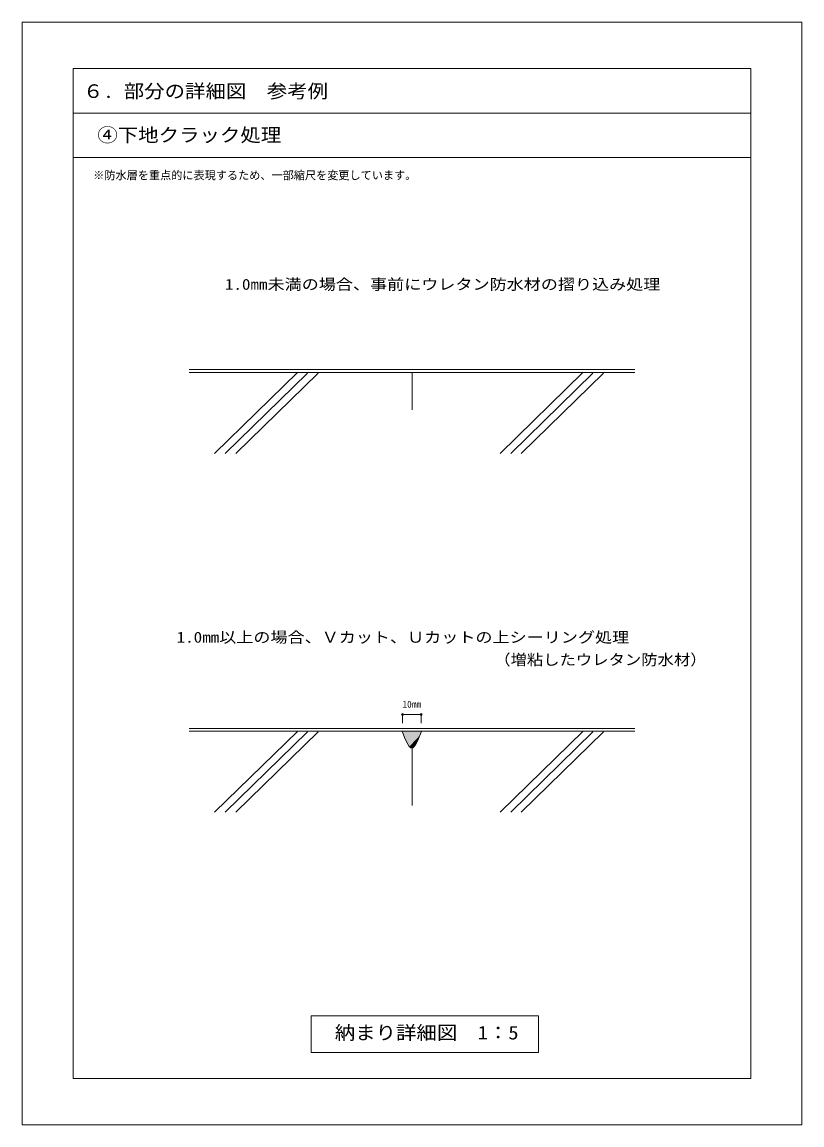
# Model space of a CAD drawing. Units: millimetres, scale not verified. Extents: x -505 to 545, y -737 to 748.
import ezdxf
from ezdxf.enums import TextEntityAlignment as Align

# ---------------------------------------------------------------- set-up
doc = ezdxf.new("R2010")
doc.units = ezdxf.units.MM
doc.header["$LTSCALE"] = 5
doc.header["$PDMODE"] = 32
doc.header["$PDSIZE"] = 2.5
for name, color, linetype, lineweight in [('0-1_WAKU', 6, 'Continuous', 18), ('0-2_KUTAI', 4, 'Continuous', 18), ('0-A_0-A', 6, 'Continuous', 18)]:
    doc.layers.add(name, color=color, linetype=linetype, lineweight=lineweight)
doc.styles.add('ＭＳ ゴシック', font='')
doc.styles.get('ＭＳ ゴシック').set_extended_font_data('MS Gothic')

msp = doc.modelspace()

# ---------------------------------------------------------------- linework, layer by layer
at = {"layer": '0-1_WAKU'}
for p, q in [((-436.285, 685.928), (-436.285, -674.072)), ((476.215, 685.928), (-436.285, 685.928)), ((476.215, 685.928), (476.215, -674.072)), ((476.215, -674.072), (-436.285, -674.072))]:
    msp.add_line(p, q, dxfattribs=at)
at = {"layer": '0-2_KUTAI', "color": 2}
for p, q in [((-280.035, 280.437), (319.965, 280.437)), ((-280.035, -202.587), (319.965, -202.587))]:
    msp.add_line(p, q, dxfattribs=at)
at = {"layer": '0-2_KUTAI'}
for p, q in [((-280.035, 276.437), (319.965, 276.437)), ((-245.783, 167.444), (-133.908, 276.798)), ((-231.477, 167.444), (-120.816, 275.611)), ((-217.171, 167.444), (-106.361, 275.756)), ((19.965, 276.437), (19.965, 226.437)), ((138.545, 167.444), (250.421, 276.798)), ((152.851, 167.444), (263.513, 275.611)), ((167.157, 167.444), (277.967, 275.756)), ((-280.035, -206.587), (319.965, -206.587)), ((-245.783, -315.579), (-133.908, -206.226)), ((-231.477, -315.579), (-120.816, -207.412)), ((-217.171, -315.579), (-106.361, -207.267)), ((32.574, -206.811), (32.65, -206.599)), ((138.545, -315.579), (250.421, -206.226)), ((152.851, -315.579), (263.513, -207.412)), ((167.157, -315.579), (277.967, -207.267)), ((19.965, -229.077), (19.965, -256.587)), ((19.965, -256.587), (19.965, -306.587))]:
    msp.add_line(p, q, dxfattribs=at)
msp.add_lwpolyline([(6.669, -206.614), (7.894, -209.792), (10.006, -215.105), (12.117, -219.96), (14.229, -224.065), (16.341, -227.13), (18.453, -228.865), (19.678, -229.147), (20.892, -228.851), (22.986, -227.115), (25.079, -224.071), (27.173, -220.006), (29.266, -215.204), (31.359, -209.952), (32.574, -206.811)], dxfattribs=at)
msp.add_lwpolyline([(-115.816, -589.827), (190.209, -589.827), (190.209, -639.054), (-115.816, -639.054)], close=True, dxfattribs=at)
at = {"layer": '0-2_KUTAI', "color": 3}
for points in [[(6.669, -206.614), (32.65, -206.599), (9.16, -212.969), (14.229, -224.065)], [(32.65, -206.599), (30.499, -212.097), (14.229, -224.065), (16.341, -227.13)], [(30.499, -212.097), (28.307, -217.277), (16.341, -227.13), (18.453, -228.865)], [(28.307, -217.277), (26.714, -220.797), (18.453, -228.865), (19.678, -229.147)], [(26.714, -220.797), (24.987, -224.25), (19.678, -229.147), (20.892, -228.851)], [(24.987, -224.25), (22.986, -227.115), (20.892, -228.851)]]:
    msp.add_solid(points, dxfattribs=at)
at = {"layer": '0-A_0-A'}
for p, q in [((-436.285, 685.928), (-436.285, -674.072)), ((476.215, 685.928), (-436.285, 685.928)), ((476.215, 685.928), (476.215, -674.072)), ((476.215, 625.928), (-436.285, 625.928)), ((476.215, 565.928), (-436.285, 565.928)), ((476.215, -674.072), (-436.285, -674.072))]:
    msp.add_line(p, q, dxfattribs=at)
at = {"layer": '0-A_0-A', "color": 7}
msp.add_line((7.127, -183.772), (32.278, -183.772), dxfattribs=at)
at = {"layer": '0-A_0-A', "color": 4}
for p, q in [((7.127, -183.772), (7.127, -195.602)), ((32.278, -183.772), (32.278, -195.602))]:
    msp.add_line(p, q, dxfattribs=at)
at = {"layer": '0-A_0-A', "color": 7}
msp.add_lwpolyline([(-505.035, -736.572), (544.965, -736.572), (544.965, 748.428), (-505.035, 748.428)], close=True, dxfattribs=at)
at = {"layer": '0-A_0-A'}
for p in [(7.127, -183.772), (32.278, -183.772)]:
    msp.add_point(p, dxfattribs=at)

# ---------------------------------------------------------------- texts
at = {"layer": '0-1_WAKU', "color": 7, "style": 'ＭＳ ゴシック', "width": 1.1}
for s, p in [('６. 部分の詳細図\u3000参考例', (-423.031, 640.748)), ('④下地クラック処理', (-403.692, 581.711))]:
    msp.add_text(s, height=18.33, dxfattribs=at).set_placement(p, align=Align.BOTTOM_LEFT)
at = {"layer": '0-1_WAKU', "color": 7, "style": 'ＭＳ ゴシック'}
msp.add_text('※防水層を重点的に表現するため、一部縮尺を変更しています。', height=11, dxfattribs=at).set_placement((-409.252, 533.268), align=Align.BOTTOM_LEFT)
at = {"layer": '0-2_KUTAI', "color": 7, "style": 'ＭＳ ゴシック'}
for s, height, width, p in [('1.0㎜未満の場合、事前にウレタン防水材の摺り込み処理', 14.66, 1.15, (-231.91, 383.592)), ('1.0mm以上の場合、Ｖカット、Ｕカットの上シーリング処理', 14.66, 1.15, (-296.939, -91.612)), ('（増粘したウレタン防水材）', 14.66, 1.1, (130.623, -121.833)), ('納まり詳細図\u30001：5', 18.33, 1.1, (-84.055, -626.969))]:
    msp.add_text(s, height=height, dxfattribs=dict(at, width=width)).set_placement(p, align=Align.BOTTOM_LEFT)
at = {"layer": '0-A_0-A', "color": 7, "style": 'ＭＳ ゴシック'}
msp.add_text('10㎜', height=9.164, dxfattribs=at).set_placement((7.163, -177.524), align=Align.BOTTOM_LEFT)

doc.saveas('drawing.dxf')
